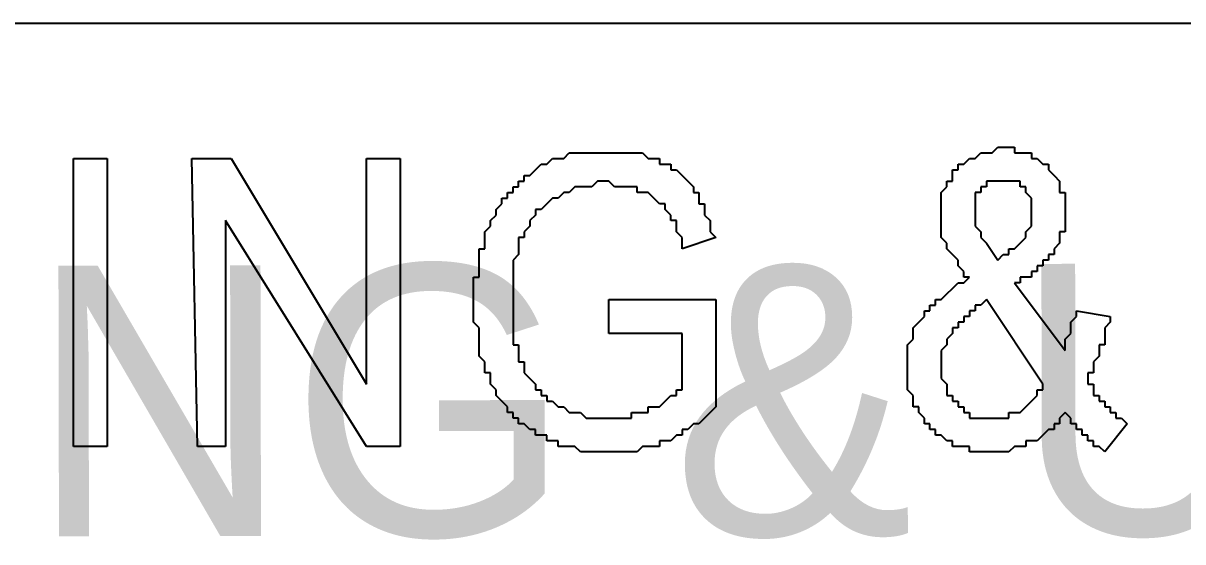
# Model space of a CAD drawing. Header units: millimetres. Extents: x 30 to 56197, y -4580 to 38782.
# Drawn here: x 48978 to 50189, y 37140 to 37681 of the extents above; entities that cross this region are included whole.
import ezdxf

# ---------------------------------------------------------------- set-up
doc = ezdxf.new("R2010")
doc.units = ezdxf.units.MM
doc.layers.add('A-ARCH-REF', color=8, linetype='CONTINUOUS')

msp = doc.modelspace()

# ---------------------------------------------------------------- linework, layer by layer
at = {"layer": 'A-ARCH-REF'}
for p, q in [((47600.3, 37681.3), (56197.3, 37681.3)), ((49989.4, 37546), (49995.3, 37551.9)), ((49995.3, 37551.9), (50001.1, 37551.9)), ((50001.1, 37551.9), (50007, 37551.9)), ((50007, 37551.9), (50012.9, 37551.9)), ((50012.9, 37551.9), (50012.9, 37546)), ((49030.2, 37240), (49030.2, 37540.1)), ((49030.2, 37540.1), (49065.5, 37540.1)), ((49065.5, 37540.1), (49065.5, 37240)), ((49159.7, 37240), (49153.8, 37540.1)), ((49153.8, 37540.1), (49195, 37540.1)), ((49195, 37540.1), (49336.2, 37304.7)), ((49336.2, 37304.7), (49336.2, 37540.1)), ((49336.2, 37540.1), (49371.5, 37540.1)), ((49371.5, 37540.1), (49371.5, 37240)), ((49524.5, 37534.2), (49530.4, 37540.1)), ((49530.4, 37540.1), (49536.3, 37540.1)), ((49536.3, 37540.1), (49542.2, 37540.1)), ((49542.2, 37540.1), (49548, 37546)), ((49548, 37546), (49553.9, 37546)), ((49553.9, 37546), (49559.8, 37546)), ((49559.8, 37546), (49565.7, 37546)), ((49565.7, 37546), (49571.6, 37546)), ((49571.6, 37546), (49577.5, 37546)), ((49577.5, 37546), (49583.4, 37546)), ((49583.4, 37546), (49589.2, 37546)), ((49589.2, 37546), (49595.1, 37546)), ((49595.1, 37546), (49601, 37546)), ((49601, 37546), (49606.9, 37546)), ((49606.9, 37546), (49612.8, 37546)), ((49612.8, 37546), (49618.7, 37546)), ((49618.7, 37546), (49624.5, 37546)), ((49624.5, 37546), (49630.4, 37540.1)), ((49630.4, 37540.1), (49636.3, 37540.1)), ((49636.3, 37540.1), (49642.2, 37540.1)), ((49642.2, 37540.1), (49642.2, 37534.2)), ((49960, 37534.2), (49965.8, 37540.1)), ((49965.8, 37540.1), (49971.7, 37540.1)), ((49971.7, 37540.1), (49977.6, 37546)), ((49977.6, 37546), (49983.5, 37546)), ((49983.5, 37546), (49989.4, 37546)), ((50012.9, 37546), (50018.8, 37546)), ((50018.8, 37546), (50024.7, 37546)), ((50024.7, 37546), (50030.6, 37546)), ((50030.6, 37546), (50030.6, 37540.1)), ((50030.6, 37540.1), (50036.4, 37540.1)), ((50036.4, 37540.1), (50042.3, 37534.2)), ((49506.9, 37522.4), (49512.7, 37528.3)), ((49512.7, 37528.3), (49518.6, 37534.2)), ((49518.6, 37534.2), (49524.5, 37534.2)), ((49642.2, 37534.2), (49648.1, 37534.2)), ((49648.1, 37534.2), (49654, 37534.2)), ((49654, 37534.2), (49654, 37528.3)), ((49654, 37528.3), (49659.8, 37528.3)), ((49659.8, 37528.3), (49665.7, 37522.4)), ((49948.2, 37522.4), (49948.2, 37528.3)), ((49948.2, 37528.3), (49954.1, 37528.3)), ((49954.1, 37528.3), (49954.1, 37534.2)), ((49954.1, 37534.2), (49960, 37534.2)), ((50042.3, 37534.2), (50048.2, 37534.2)), ((50048.2, 37534.2), (50048.2, 37528.3)), ((50048.2, 37528.3), (50054.1, 37522.4)), ((49495.1, 37510.7), (49495.1, 37516.5)), ((49495.1, 37516.5), (49501, 37516.5)), ((49501, 37516.5), (49501, 37522.4)), ((49501, 37522.4), (49506.9, 37522.4)), ((49577.5, 37516.5), (49571.6, 37510.7)), ((49583.4, 37516.5), (49577.5, 37516.5)), ((49589.2, 37516.5), (49583.4, 37516.5)), ((49595.1, 37510.7), (49589.2, 37516.5)), ((49665.7, 37522.4), (49671.6, 37516.5)), ((49671.6, 37516.5), (49677.5, 37510.7)), ((49942.3, 37510.7), (49942.3, 37516.5)), ((49942.3, 37516.5), (49948.2, 37516.5)), ((49948.2, 37516.5), (49948.2, 37522.4)), ((49989.4, 37516.5), (49983.5, 37516.5)), ((49983.5, 37516.5), (49983.5, 37510.7)), ((49995.3, 37516.5), (49989.4, 37516.5)), ((50001.1, 37516.5), (49995.3, 37516.5)), ((50007, 37516.5), (50001.1, 37516.5)), ((50012.9, 37516.5), (50007, 37516.5)), ((50018.8, 37516.5), (50012.9, 37516.5)), ((50018.8, 37510.7), (50018.8, 37516.5)), ((50054.1, 37522.4), (50060, 37516.5)), ((50060, 37516.5), (50060, 37510.7)), ((49483.3, 37498.9), (49483.3, 37504.8)), ((49483.3, 37504.8), (49489.2, 37504.8)), ((49489.2, 37504.8), (49489.2, 37510.7)), ((49489.2, 37510.7), (49495.1, 37510.7)), ((49542.2, 37504.8), (49536.3, 37498.9)), ((49548, 37504.8), (49542.2, 37504.8)), ((49553.9, 37510.7), (49548, 37504.8)), ((49559.8, 37510.7), (49553.9, 37510.7)), ((49565.7, 37510.7), (49559.8, 37510.7)), ((49571.6, 37510.7), (49565.7, 37510.7)), ((49601, 37510.7), (49595.1, 37510.7)), ((49606.9, 37510.7), (49601, 37510.7)), ((49612.8, 37510.7), (49606.9, 37510.7)), ((49618.7, 37510.7), (49612.8, 37510.7)), ((49618.7, 37504.8), (49618.7, 37510.7)), ((49624.5, 37504.8), (49618.7, 37504.8)), ((49630.4, 37504.8), (49624.5, 37504.8)), ((49636.3, 37498.9), (49630.4, 37504.8)), ((49677.5, 37510.7), (49677.5, 37504.8)), ((49677.5, 37504.8), (49683.4, 37504.8)), ((49683.4, 37504.8), (49683.4, 37498.9)), ((49936.4, 37504.8), (49942.3, 37510.7)), ((49936.4, 37498.9), (49936.4, 37504.8)), ((49977.6, 37504.8), (49971.7, 37504.8)), ((49971.7, 37504.8), (49971.7, 37498.9)), ((49983.5, 37510.7), (49977.6, 37510.7)), ((49977.6, 37510.7), (49977.6, 37504.8)), ((50024.7, 37510.7), (50018.8, 37510.7)), ((50024.7, 37504.8), (50024.7, 37510.7)), ((50030.6, 37498.9), (50024.7, 37504.8)), ((50060, 37510.7), (50060, 37504.8)), ((50060, 37504.8), (50065.9, 37504.8)), ((50065.9, 37504.8), (50065.9, 37498.9)), ((49471.5, 37487.1), (49477.4, 37493)), ((49477.4, 37493), (49477.4, 37498.9)), ((49477.4, 37498.9), (49483.3, 37498.9)), ((49524.5, 37493), (49518.6, 37487.1)), ((49530.4, 37498.9), (49524.5, 37493)), ((49536.3, 37498.9), (49530.4, 37498.9)), ((49642.2, 37493), (49636.3, 37498.9)), ((49648.1, 37493), (49642.2, 37493)), ((49648.1, 37487.1), (49648.1, 37493)), ((49683.4, 37498.9), (49683.4, 37493)), ((49683.4, 37493), (49689.3, 37493)), ((49689.3, 37493), (49689.3, 37487.1)), ((49936.4, 37493), (49936.4, 37498.9)), ((49936.4, 37487.1), (49936.4, 37493)), ((49971.7, 37498.9), (49971.7, 37493)), ((49971.7, 37493), (49971.7, 37487.1)), ((50030.6, 37493), (50030.6, 37498.9)), ((50030.6, 37487.1), (50030.6, 37493)), ((50065.9, 37498.9), (50065.9, 37493)), ((50065.9, 37493), (50065.9, 37487.1)), ((49336.2, 37240), (49189.1, 37475.4)), ((49189.1, 37475.4), (49189.1, 37240)), ((49465.7, 37475.4), (49471.5, 37481.2)), ((49465.7, 37469.5), (49465.7, 37475.4)), ((49471.5, 37481.2), (49471.5, 37487.1)), ((49512.7, 37481.2), (49506.9, 37475.4)), ((49506.9, 37475.4), (49506.9, 37469.5)), ((49518.6, 37487.1), (49512.7, 37487.1)), ((49512.7, 37487.1), (49512.7, 37481.2)), ((49654, 37481.2), (49648.1, 37487.1)), ((49654, 37475.4), (49654, 37481.2)), ((49659.8, 37475.4), (49654, 37475.4)), ((49659.8, 37469.5), (49659.8, 37475.4)), ((49689.3, 37487.1), (49689.3, 37481.2)), ((49689.3, 37481.2), (49695.2, 37475.4)), ((49695.2, 37475.4), (49695.2, 37469.5)), ((49936.4, 37481.2), (49936.4, 37487.1)), ((49936.4, 37475.4), (49936.4, 37481.2)), ((49936.4, 37469.5), (49936.4, 37475.4)), ((49971.7, 37487.1), (49971.7, 37481.2)), ((49971.7, 37481.2), (49971.7, 37475.4)), ((49971.7, 37475.4), (49971.7, 37469.5)), ((50030.6, 37481.2), (50030.6, 37487.1)), ((50030.6, 37475.4), (50030.6, 37481.2)), ((50030.6, 37469.5), (50030.6, 37475.4)), ((50065.9, 37487.1), (50065.9, 37481.2)), ((50065.9, 37481.2), (50065.9, 37475.4)), ((50065.9, 37475.4), (50065.9, 37469.5)), ((49459.8, 37463.6), (49465.7, 37469.5)), ((49459.8, 37457.7), (49459.8, 37463.6)), ((49506.9, 37469.5), (49501, 37463.6)), ((49501, 37463.6), (49501, 37457.7)), ((49659.8, 37463.6), (49659.8, 37469.5)), ((49665.7, 37457.7), (49659.8, 37463.6)), ((49695.2, 37469.5), (49695.2, 37463.6)), ((49695.2, 37463.6), (49701, 37457.7)), ((49936.4, 37463.6), (49936.4, 37469.5)), ((49936.4, 37457.7), (49936.4, 37463.6)), ((49971.7, 37469.5), (49977.6, 37463.6)), ((49977.6, 37463.6), (49977.6, 37457.7)), ((50024.7, 37463.6), (50030.6, 37469.5)), ((50024.7, 37457.7), (50024.7, 37463.6)), ((50065.9, 37463.6), (50060, 37463.6)), ((50060, 37463.6), (50060, 37457.7)), ((50065.9, 37469.5), (50065.9, 37463.6)), ((49459.8, 37451.8), (49459.8, 37457.7)), ((49459.8, 37445.9), (49459.8, 37451.8)), ((49501, 37457.7), (49495.1, 37457.7)), ((49495.1, 37457.7), (49495.1, 37451.8)), ((49495.1, 37451.8), (49495.1, 37445.9)), ((49701, 37457.7), (49665.7, 37445.9)), ((49665.7, 37451.8), (49665.7, 37457.7)), ((49665.7, 37445.9), (49665.7, 37451.8)), ((49942.3, 37451.8), (49936.4, 37457.7)), ((49942.3, 37445.9), (49942.3, 37451.8)), ((49977.6, 37457.7), (49983.5, 37451.8)), ((49983.5, 37451.8), (49995.3, 37434.2)), ((50012.9, 37445.9), (50018.8, 37451.8)), ((50018.8, 37451.8), (50024.7, 37457.7)), ((50060, 37451.8), (50054.1, 37445.9)), ((50060, 37457.7), (50060, 37451.8)), ((49453.9, 37440), (49453.9, 37445.9)), ((49453.9, 37445.9), (49459.8, 37445.9)), ((49453.9, 37434.2), (49453.9, 37440)), ((49495.1, 37440), (49489.2, 37434.2)), ((49495.1, 37445.9), (49495.1, 37440)), ((49948.2, 37440), (49942.3, 37445.9)), ((49954.1, 37434.2), (49948.2, 37440)), ((49995.3, 37434.2), (50001.1, 37440)), ((50001.1, 37440), (50007, 37440)), ((50007, 37440), (50007, 37445.9)), ((50007, 37445.9), (50012.9, 37445.9)), ((50054.1, 37440), (50048.2, 37440)), ((50048.2, 37440), (50048.2, 37434.2)), ((50054.1, 37445.9), (50054.1, 37440)), ((49453.9, 37428.3), (49453.9, 37434.2)), ((49453.9, 37422.4), (49453.9, 37428.3)), ((49489.2, 37434.2), (49489.2, 37428.3)), ((49489.2, 37428.3), (49489.2, 37422.4)), ((49954.1, 37428.3), (49954.1, 37434.2)), ((49960, 37422.4), (49954.1, 37428.3)), ((50042.3, 37428.3), (50036.4, 37428.3)), ((50036.4, 37428.3), (50036.4, 37422.4)), ((50048.2, 37434.2), (50042.3, 37434.2)), ((50042.3, 37434.2), (50042.3, 37428.3)), ((49448, 37410.6), (49448, 37416.5)), ((49448, 37416.5), (49453.9, 37416.5)), ((49453.9, 37416.5), (49453.9, 37422.4)), ((49489.2, 37422.4), (49489.2, 37416.5)), ((49489.2, 37416.5), (49489.2, 37410.6)), ((49960, 37416.5), (49960, 37422.4)), ((49960, 37410.6), (49965.8, 37416.5)), ((49965.8, 37416.5), (49960, 37416.5)), ((50024.7, 37416.5), (50018.8, 37416.5)), ((50018.8, 37416.5), (50018.8, 37410.6)), ((50030.6, 37416.5), (50024.7, 37416.5)), ((50036.4, 37422.4), (50030.6, 37422.4)), ((50030.6, 37422.4), (50030.6, 37416.5)), ((49448, 37404.7), (49448, 37410.6)), ((49448, 37398.9), (49448, 37404.7)), ((49489.2, 37410.6), (49489.2, 37404.7)), ((49489.2, 37404.7), (49489.2, 37398.9)), ((49942.3, 37398.9), (49948.2, 37404.7)), ((49948.2, 37404.7), (49954.1, 37410.6)), ((49954.1, 37410.6), (49960, 37410.6)), ((50018.8, 37410.6), (50012.9, 37410.6)), ((50012.9, 37410.6), (50065.9, 37340)), ((49448, 37393), (49448, 37398.9)), ((49448, 37387.1), (49448, 37393)), ((49489.2, 37398.9), (49489.2, 37393)), ((49489.2, 37393), (49489.2, 37387.1)), ((49589.2, 37357.7), (49589.2, 37393)), ((49589.2, 37393), (49701, 37393)), ((49701, 37393), (49701, 37281.2)), ((49930.5, 37387.1), (49930.5, 37393)), ((49930.5, 37393), (49936.4, 37393)), ((49936.4, 37393), (49942.3, 37398.9)), ((49983.5, 37393), (49977.6, 37387.1)), ((50042.3, 37304.7), (49983.5, 37393)), ((49448, 37381.2), (49448, 37387.1)), ((49448, 37375.3), (49448, 37381.2)), ((49489.2, 37387.1), (49489.2, 37381.2)), ((49489.2, 37381.2), (49489.2, 37375.3)), ((49918.8, 37375.3), (49918.8, 37381.2)), ((49918.8, 37381.2), (49924.6, 37381.2)), ((49924.6, 37381.2), (49924.6, 37387.1)), ((49924.6, 37387.1), (49930.5, 37387.1)), ((49971.7, 37381.2), (49965.8, 37381.2)), ((49965.8, 37381.2), (49965.8, 37375.3)), ((49977.6, 37387.1), (49971.7, 37387.1)), ((49971.7, 37387.1), (49971.7, 37381.2)), ((50077.6, 37375.3), (50077.6, 37381.2)), ((50077.6, 37381.2), (50112.9, 37375.3)), ((49448, 37369.4), (49448, 37375.3)), ((49453.9, 37363.6), (49448, 37369.4)), ((49489.2, 37375.3), (49489.2, 37369.4)), ((49489.2, 37369.4), (49489.2, 37363.6)), ((49907, 37363.6), (49912.9, 37369.4)), ((49912.9, 37369.4), (49918.8, 37375.3)), ((49960, 37369.4), (49954.1, 37369.4)), ((49954.1, 37369.4), (49954.1, 37363.6)), ((49965.8, 37375.3), (49960, 37375.3)), ((49960, 37375.3), (49960, 37369.4)), ((50071.8, 37369.4), (50077.6, 37375.3)), ((50071.8, 37363.6), (50071.8, 37369.4)), ((50112.9, 37369.4), (50107.1, 37363.6)), ((50112.9, 37375.3), (50112.9, 37369.4)), ((49453.9, 37357.7), (49453.9, 37363.6)), ((49453.9, 37351.8), (49453.9, 37357.7)), ((49489.2, 37363.6), (49489.2, 37357.7)), ((49489.2, 37357.7), (49489.2, 37351.8)), ((49665.7, 37357.7), (49589.2, 37357.7)), ((49665.7, 37298.8), (49665.7, 37357.7)), ((49907, 37357.7), (49907, 37363.6)), ((49907, 37351.8), (49907, 37357.7)), ((49948.2, 37357.7), (49942.3, 37351.8)), ((49954.1, 37363.6), (49948.2, 37363.6)), ((49948.2, 37363.6), (49948.2, 37357.7)), ((50065.9, 37351.8), (50071.8, 37357.7)), ((50071.8, 37357.7), (50071.8, 37363.6)), ((50107.1, 37363.6), (50107.1, 37357.7)), ((50107.1, 37357.7), (50107.1, 37351.8)), ((49453.9, 37345.9), (49453.9, 37351.8)), ((49453.9, 37340), (49453.9, 37345.9)), ((49489.2, 37351.8), (49489.2, 37345.9)), ((49489.2, 37345.9), (49495.1, 37345.9)), ((49495.1, 37345.9), (49495.1, 37340)), ((49901.1, 37345.9), (49907, 37351.8)), ((49901.1, 37340), (49901.1, 37345.9)), ((49942.3, 37345.9), (49936.4, 37340)), ((49942.3, 37351.8), (49942.3, 37345.9)), ((50065.9, 37345.9), (50065.9, 37351.8)), ((50065.9, 37340), (50065.9, 37345.9)), ((50107.1, 37345.9), (50101.2, 37345.9)), ((50101.2, 37345.9), (50101.2, 37340)), ((50107.1, 37351.8), (50107.1, 37345.9)), ((49453.9, 37334.1), (49453.9, 37340)), ((49459.8, 37328.2), (49453.9, 37334.1)), ((49495.1, 37340), (49495.1, 37334.1)), ((49495.1, 37334.1), (49495.1, 37328.2)), ((49901.1, 37334.1), (49901.1, 37340)), ((49901.1, 37328.2), (49901.1, 37334.1)), ((49936.4, 37340), (49936.4, 37334.1)), ((49936.4, 37334.1), (49936.4, 37328.2)), ((50101.2, 37334.1), (50095.3, 37328.2)), ((50101.2, 37340), (50101.2, 37334.1)), ((49459.8, 37322.4), (49459.8, 37328.2)), ((49459.8, 37316.5), (49459.8, 37322.4)), ((49495.1, 37328.2), (49501, 37328.2)), ((49501, 37328.2), (49501, 37322.4)), ((49501, 37322.4), (49501, 37316.5)), ((49901.1, 37322.4), (49901.1, 37328.2)), ((49901.1, 37316.5), (49901.1, 37322.4)), ((49936.4, 37328.2), (49936.4, 37322.4)), ((49936.4, 37322.4), (49936.4, 37316.5)), ((50095.3, 37328.2), (50095.3, 37322.4)), ((50095.3, 37322.4), (50095.3, 37316.5)), ((49465.7, 37316.5), (49459.8, 37316.5)), ((49465.7, 37310.6), (49465.7, 37316.5)), ((49465.7, 37304.7), (49465.7, 37310.6)), ((49501, 37316.5), (49506.9, 37310.6)), ((49506.9, 37310.6), (49512.7, 37304.7)), ((49901.1, 37310.6), (49901.1, 37316.5)), ((49901.1, 37304.7), (49901.1, 37310.6)), ((49936.4, 37316.5), (49936.4, 37310.6)), ((49936.4, 37310.6), (49942.3, 37304.7)), ((50095.3, 37316.5), (50089.4, 37316.5)), ((50089.4, 37316.5), (50089.4, 37310.6)), ((50089.4, 37310.6), (50089.4, 37304.7)), ((49471.5, 37298.8), (49465.7, 37304.7)), ((49471.5, 37292.9), (49471.5, 37298.8)), ((49512.7, 37304.7), (49512.7, 37298.8)), ((49512.7, 37298.8), (49518.6, 37298.8)), ((49518.6, 37298.8), (49518.6, 37292.9)), ((49659.8, 37292.9), (49659.8, 37298.8)), ((49659.8, 37298.8), (49665.7, 37298.8)), ((49901.1, 37298.8), (49901.1, 37304.7)), ((49907, 37292.9), (49901.1, 37298.8)), ((49942.3, 37304.7), (49942.3, 37298.8)), ((49942.3, 37298.8), (49942.3, 37292.9)), ((50036.4, 37292.9), (50036.4, 37298.8)), ((50036.4, 37298.8), (50042.3, 37298.8)), ((50042.3, 37298.8), (50042.3, 37304.7)), ((50089.4, 37304.7), (50095.3, 37304.7)), ((50095.3, 37304.7), (50095.3, 37298.8)), ((50095.3, 37298.8), (50095.3, 37292.9)), ((49477.4, 37287.1), (49471.5, 37292.9)), ((49483.3, 37281.2), (49477.4, 37287.1)), ((49518.6, 37292.9), (49524.5, 37292.9)), ((49524.5, 37292.9), (49524.5, 37287.1)), ((49524.5, 37287.1), (49530.4, 37287.1)), ((49530.4, 37287.1), (49536.3, 37281.2)), ((49642.2, 37281.2), (49648.1, 37287.1)), ((49648.1, 37287.1), (49654, 37292.9)), ((49654, 37292.9), (49659.8, 37292.9)), ((49907, 37287.1), (49907, 37292.9)), ((49907, 37281.2), (49907, 37287.1)), ((49942.3, 37292.9), (49948.2, 37292.9)), ((49948.2, 37292.9), (49948.2, 37287.1)), ((49948.2, 37287.1), (49954.1, 37287.1)), ((49954.1, 37287.1), (49954.1, 37281.2)), ((50024.7, 37281.2), (50030.6, 37287.1)), ((50030.6, 37287.1), (50036.4, 37292.9)), ((50095.3, 37292.9), (50101.2, 37292.9)), ((50101.2, 37292.9), (50101.2, 37287.1)), ((50101.2, 37287.1), (50107.1, 37287.1)), ((50107.1, 37287.1), (50107.1, 37281.2)), ((49483.3, 37275.3), (49483.3, 37281.2)), ((49489.2, 37275.3), (49483.3, 37275.3)), ((49489.2, 37269.4), (49489.2, 37275.3)), ((49495.1, 37269.4), (49489.2, 37269.4)), ((49495.1, 37263.5), (49495.1, 37269.4)), ((49536.3, 37281.2), (49542.2, 37281.2)), ((49542.2, 37281.2), (49548, 37275.3)), ((49548, 37275.3), (49553.9, 37275.3)), ((49553.9, 37275.3), (49559.8, 37275.3)), ((49559.8, 37275.3), (49565.7, 37269.4)), ((49565.7, 37269.4), (49571.6, 37269.4)), ((49571.6, 37269.4), (49577.5, 37269.4)), ((49577.5, 37269.4), (49583.4, 37269.4)), ((49583.4, 37269.4), (49589.2, 37269.4)), ((49589.2, 37269.4), (49595.1, 37269.4)), ((49595.1, 37269.4), (49601, 37269.4)), ((49601, 37269.4), (49606.9, 37269.4)), ((49606.9, 37269.4), (49612.8, 37269.4)), ((49612.8, 37269.4), (49612.8, 37275.3)), ((49612.8, 37275.3), (49618.7, 37275.3)), ((49618.7, 37275.3), (49624.5, 37275.3)), ((49624.5, 37275.3), (49630.4, 37275.3)), ((49630.4, 37275.3), (49630.4, 37281.2)), ((49630.4, 37281.2), (49636.3, 37281.2)), ((49636.3, 37281.2), (49642.2, 37281.2)), ((49689.3, 37269.4), (49683.4, 37263.5)), ((49695.2, 37275.3), (49689.3, 37269.4)), ((49701, 37281.2), (49695.2, 37275.3)), ((49912.9, 37281.2), (49907, 37281.2)), ((49912.9, 37275.3), (49912.9, 37281.2)), ((49918.8, 37269.4), (49912.9, 37275.3)), ((49918.8, 37263.5), (49918.8, 37269.4)), ((49954.1, 37281.2), (49960, 37281.2)), ((49960, 37281.2), (49960, 37275.3)), ((49960, 37275.3), (49965.8, 37275.3)), ((49965.8, 37275.3), (49965.8, 37269.4)), ((49965.8, 37269.4), (49971.7, 37269.4)), ((49971.7, 37269.4), (49977.6, 37269.4)), ((49977.6, 37269.4), (49983.5, 37269.4)), ((49983.5, 37269.4), (49989.4, 37269.4)), ((49989.4, 37269.4), (49995.3, 37269.4)), ((49995.3, 37269.4), (50001.1, 37269.4)), ((50001.1, 37269.4), (50007, 37269.4)), ((50007, 37269.4), (50007, 37275.3)), ((50007, 37275.3), (50012.9, 37275.3)), ((50012.9, 37275.3), (50018.8, 37275.3)), ((50018.8, 37275.3), (50024.7, 37281.2)), ((50065.9, 37275.3), (50060, 37269.4)), ((50060, 37269.4), (50060, 37263.5)), ((50065.9, 37275.3), (50065.9, 37275.3)), ((50071.8, 37269.4), (50065.9, 37275.3)), ((50071.8, 37263.5), (50071.8, 37269.4)), ((50107.1, 37281.2), (50112.9, 37281.2)), ((50112.9, 37281.2), (50112.9, 37275.3)), ((50112.9, 37275.3), (50118.8, 37275.3)), ((50118.8, 37275.3), (50118.8, 37269.4)), ((50118.8, 37269.4), (50124.7, 37269.4)), ((50124.7, 37269.4), (50130.6, 37263.5)), ((49501, 37263.5), (49495.1, 37263.5)), ((49506.9, 37257.6), (49501, 37263.5)), ((49512.7, 37257.6), (49506.9, 37257.6)), ((49512.7, 37251.8), (49512.7, 37257.6)), ((49671.6, 37257.6), (49665.7, 37257.6)), ((49665.7, 37257.6), (49665.7, 37251.8)), ((49677.5, 37263.5), (49671.6, 37257.6)), ((49683.4, 37263.5), (49677.5, 37263.5)), ((49924.6, 37263.5), (49918.8, 37263.5)), ((49924.6, 37257.6), (49924.6, 37263.5)), ((49930.5, 37257.6), (49924.6, 37257.6)), ((49930.5, 37251.8), (49930.5, 37257.6)), ((50048.2, 37257.6), (50042.3, 37251.8)), ((50054.1, 37257.6), (50048.2, 37257.6)), ((50060, 37263.5), (50054.1, 37263.5)), ((50054.1, 37263.5), (50054.1, 37257.6)), ((50077.6, 37263.5), (50071.8, 37263.5)), ((50077.6, 37257.6), (50077.6, 37263.5)), ((50083.5, 37257.6), (50077.6, 37257.6)), ((50083.5, 37251.8), (50083.5, 37257.6)), ((50130.6, 37263.5), (50107.1, 37234.1)), ((49518.6, 37251.8), (49512.7, 37251.8)), ((49524.5, 37251.8), (49518.6, 37251.8)), ((49524.5, 37245.9), (49524.5, 37251.8)), ((49530.4, 37245.9), (49524.5, 37245.9)), ((49536.3, 37245.9), (49530.4, 37245.9)), ((49536.3, 37240), (49536.3, 37245.9)), ((49648.1, 37245.9), (49642.2, 37245.9)), ((49642.2, 37245.9), (49642.2, 37240)), ((49654, 37245.9), (49648.1, 37245.9)), ((49659.8, 37251.8), (49654, 37245.9)), ((49665.7, 37251.8), (49659.8, 37251.8)), ((49936.4, 37251.8), (49930.5, 37251.8)), ((49942.3, 37245.9), (49936.4, 37251.8)), ((49948.2, 37245.9), (49942.3, 37245.9)), ((49948.2, 37240), (49948.2, 37245.9)), ((50030.6, 37245.9), (50024.7, 37245.9)), ((50024.7, 37245.9), (50024.7, 37240)), ((50036.4, 37245.9), (50030.6, 37245.9)), ((50042.3, 37251.8), (50036.4, 37245.9)), ((50089.4, 37251.8), (50083.5, 37251.8)), ((50089.4, 37245.9), (50089.4, 37251.8)), ((50095.3, 37245.9), (50089.4, 37245.9)), ((50095.3, 37240), (50095.3, 37245.9)), ((49065.5, 37240), (49030.2, 37240)), ((49189.1, 37240), (49159.7, 37240)), ((49371.5, 37240), (49336.2, 37240)), ((49542.2, 37240), (49536.3, 37240)), ((49548, 37240), (49542.2, 37240)), ((49553.9, 37240), (49548, 37240)), ((49559.8, 37234.1), (49553.9, 37240)), ((49565.7, 37234.1), (49559.8, 37234.1)), ((49571.6, 37234.1), (49565.7, 37234.1)), ((49577.5, 37234.1), (49571.6, 37234.1)), ((49583.4, 37234.1), (49577.5, 37234.1)), ((49589.2, 37234.1), (49583.4, 37234.1)), ((49595.1, 37234.1), (49589.2, 37234.1)), ((49601, 37234.1), (49595.1, 37234.1)), ((49606.9, 37234.1), (49601, 37234.1)), ((49612.8, 37234.1), (49606.9, 37234.1)), ((49618.7, 37234.1), (49612.8, 37234.1)), ((49624.5, 37240), (49618.7, 37234.1)), ((49630.4, 37240), (49624.5, 37240)), ((49636.3, 37240), (49630.4, 37240)), ((49642.2, 37240), (49636.3, 37240)), ((49954.1, 37240), (49948.2, 37240)), ((49960, 37240), (49954.1, 37240)), ((49965.8, 37240), (49960, 37240)), ((49965.8, 37234.1), (49965.8, 37240)), ((49971.7, 37234.1), (49965.8, 37234.1)), ((49977.6, 37234.1), (49971.7, 37234.1)), ((49983.5, 37234.1), (49977.6, 37234.1)), ((49989.4, 37234.1), (49983.5, 37234.1)), ((49995.3, 37234.1), (49989.4, 37234.1)), ((50001.1, 37234.1), (49995.3, 37234.1)), ((50007, 37234.1), (50001.1, 37234.1)), ((50012.9, 37240), (50007, 37234.1)), ((50018.8, 37240), (50012.9, 37240)), ((50024.7, 37240), (50018.8, 37240)), ((50101.2, 37240), (50095.3, 37240)), ((50107.1, 37234.1), (50101.2, 37240))]:
    msp.add_line(p, q, dxfattribs=at)

# ---------------------------------------------------------------- texts
msp.add_text('HOUSING & URBAN PROJECTS', height=282.413, rotation=0.1043, dxfattribs=at).set_placement((47788.1, 37143.8))

doc.saveas('drawing.dxf')
